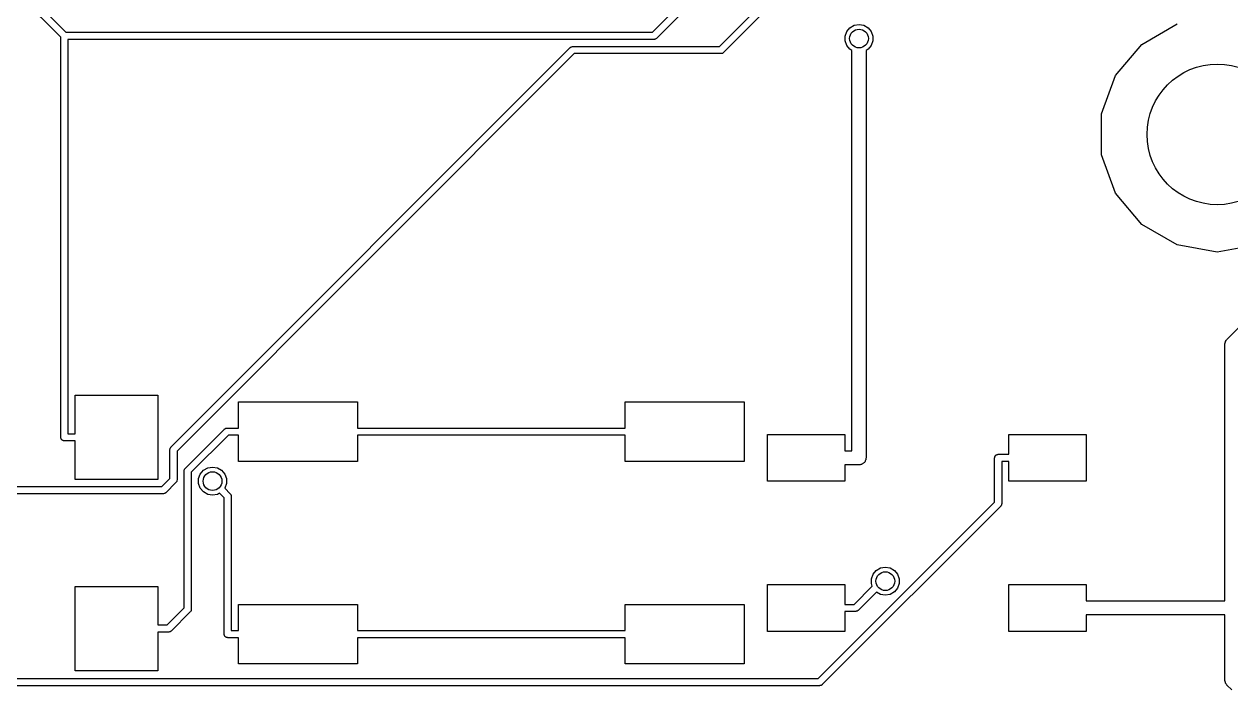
# Model space of a CAD drawing. Extents: x 0 to 100, y -163 to 0.
# Drawn here: x 27.03 to 52.79, y -159.35 to -145.15 of the extents above; entities that cross this region are included whole.
import ezdxf

# ---------------------------------------------------------------- set-up
doc = ezdxf.new("R2010")
doc.units = 0
doc.header["$MEASUREMENT"] = 0
doc.layers.add('BLACK', color=7, linetype='CONTINUOUS')

msp = doc.modelspace()

# ---------------------------------------------------------------- linework, layer by layer
at = {"layer": 'Black'}
for p, q in [((40.4451, -145.32), (45.4784, -140.286)), ((45.6085, -140.372), (40.5306, -145.45)), ((25.294, -142.695), (27.9188, -145.32)), ((27.811, -145.427), (25.2085, -142.825)), ((41.8709, -145.625), (44.4704, -143.025)), ((44.5559, -143.155), (41.9564, -145.755)), ((44.5904, -145.303), (44.6576, -145.223)), ((44.6576, -145.223), (44.7482, -145.171)), ((44.7482, -145.171), (44.8512, -145.153)), ((44.8512, -145.153), (44.9542, -145.171)), ((44.9542, -145.171), (45.0448, -145.223)), ((45.0448, -145.223), (45.112, -145.303)), ((50.8869, -145.578), (51.6417, -145.142)), ((27.811, -153.96), (27.811, -145.427)), ((27.9188, -145.32), (40.4451, -145.32)), ((40.4767, -145.472), (27.9634, -145.472)), ((27.9634, -145.472), (27.9634, -153.884)), ((40.48, -145.472), (40.4767, -145.472)), ((40.4833, -145.472), (40.48, -145.472)), ((40.493, -145.469), (40.4833, -145.472)), ((40.5028, -145.468), (40.493, -145.469)), ((40.5057, -145.466), (40.5028, -145.468)), ((40.5089, -145.465), (40.5057, -145.466)), ((40.5171, -145.459), (40.5089, -145.465)), ((40.5257, -145.454), (40.5171, -145.459)), ((40.5278, -145.452), (40.5257, -145.454)), ((40.5306, -145.45), (40.5278, -145.452)), ((44.5546, -145.402), (44.5904, -145.303)), ((44.5546, -145.506), (44.5546, -145.402)), ((44.5904, -145.604), (44.5546, -145.506)), ((45.112, -145.303), (45.1478, -145.402)), ((45.1478, -145.506), (45.112, -145.604)), ((45.1478, -145.402), (45.1478, -145.506)), ((30.1616, -154.172), (38.6859, -145.647)), ((38.7714, -145.777), (30.2917, -154.257)), ((38.6859, -145.647), (38.6887, -145.645)), ((38.6887, -145.645), (38.6908, -145.643)), ((38.6908, -145.643), (38.6994, -145.638)), ((38.6994, -145.638), (38.7076, -145.632)), ((38.7076, -145.632), (38.7108, -145.631)), ((38.7108, -145.631), (38.7137, -145.629)), ((38.7137, -145.629), (38.7235, -145.628)), ((38.7235, -145.628), (38.7332, -145.625)), ((38.7332, -145.625), (38.7365, -145.625)), ((38.7365, -145.625), (38.7398, -145.625)), ((38.7398, -145.625), (41.8709, -145.625)), ((41.9025, -145.777), (38.7714, -145.777)), ((41.9058, -145.777), (41.9025, -145.777)), ((41.9091, -145.777), (41.9058, -145.777)), ((41.9188, -145.774), (41.9091, -145.777)), ((41.9286, -145.773), (41.9188, -145.774)), ((41.9315, -145.771), (41.9286, -145.773)), ((41.9347, -145.77), (41.9315, -145.771)), ((41.9429, -145.764), (41.9347, -145.77)), ((41.9515, -145.759), (41.9429, -145.764)), ((41.9536, -145.757), (41.9515, -145.759)), ((41.9564, -145.755), (41.9536, -145.757)), ((44.6576, -145.684), (44.5904, -145.604)), ((44.7012, -145.71), (44.6576, -145.684)), ((44.7012, -154.25), (44.7012, -145.71)), ((45.0448, -145.684), (45.0012, -145.71)), ((45.0012, -145.71), (45.0012, -154.4)), ((45.112, -145.604), (45.0448, -145.684)), ((50.3267, -146.245), (50.8869, -145.578)), ((50.0286, -147.064), (50.3267, -146.245)), ((50.0286, -147.936), (50.0286, -147.064)), ((50.3267, -148.755), (50.0286, -147.936)), ((50.8869, -149.422), (50.3267, -148.755)), ((51.6417, -149.858), (50.8869, -149.422)), ((52.5, -150.01), (51.6417, -149.858)), ((53.3583, -149.858), (52.5, -150.01)), ((52.7072, -151.872), (54.0097, -150.569)), ((52.6633, -151.978), (52.6644, -151.971)), ((52.6633, -157.45), (52.6633, -151.978)), ((52.6639, -151.965), (52.6689, -151.946)), ((52.6644, -151.971), (52.6639, -151.965)), ((52.6689, -151.946), (52.6723, -151.926)), ((52.6723, -151.926), (52.6756, -151.921)), ((52.6756, -151.921), (52.6774, -151.914)), ((52.6774, -151.914), (52.6886, -151.898)), ((52.6886, -151.898), (52.6984, -151.881)), ((52.6984, -151.881), (52.7034, -151.877)), ((52.7034, -151.877), (52.7072, -151.872)), ((28.1161, -153.884), (28.1161, -153.061)), ((28.1161, -153.061), (29.8839, -153.061)), ((29.8839, -153.061), (29.8839, -154.86)), ((31.6025, -153.765), (31.6025, -153.206)), ((31.6025, -153.206), (34.1425, -153.206)), ((34.1425, -153.206), (34.1425, -153.765)), ((39.8575, -153.765), (39.8575, -153.206)), ((39.8575, -153.206), (42.3975, -153.206)), ((42.3975, -153.206), (42.3975, -154.476)), ((30.4668, -154.623), (31.3024, -153.787)), ((31.3024, -153.787), (31.3052, -153.785)), ((31.3052, -153.785), (31.3073, -153.783)), ((31.3073, -153.783), (31.3159, -153.778)), ((31.3159, -153.778), (31.3241, -153.772)), ((31.3241, -153.772), (31.3273, -153.771)), ((31.3273, -153.771), (31.3302, -153.769)), ((31.3302, -153.769), (31.34, -153.768)), ((31.34, -153.768), (31.3497, -153.765)), ((31.3497, -153.765), (31.353, -153.765)), ((31.353, -153.765), (31.3563, -153.765)), ((31.3563, -153.765), (31.6025, -153.765)), ((34.1425, -153.765), (39.8575, -153.765)), ((27.8122, -153.967), (27.811, -153.96)), ((27.8122, -153.974), (27.8122, -153.967)), ((27.8144, -153.98), (27.8122, -153.974)), ((27.8156, -153.986), (27.8144, -153.98)), ((27.8189, -153.992), (27.8156, -153.986)), ((27.8212, -153.999), (27.8189, -153.992)), ((27.8255, -154.004), (27.8212, -153.999)), ((27.8288, -154.009), (27.8255, -154.004)), ((27.8339, -154.014), (27.8288, -154.009)), ((27.8382, -154.019), (27.8339, -154.014)), ((27.844, -154.022), (27.8382, -154.019)), ((27.8491, -154.026), (27.844, -154.022)), ((27.8554, -154.029), (27.8491, -154.026)), ((27.8611, -154.032), (27.8554, -154.029)), ((27.8677, -154.033), (27.8611, -154.032)), ((27.874, -154.035), (27.8677, -154.033)), ((27.8806, -154.035), (27.874, -154.035)), ((27.8872, -154.037), (27.8806, -154.035)), ((28.1161, -154.037), (27.8872, -154.037)), ((27.9634, -153.884), (28.1161, -153.884)), ((28.1161, -154.86), (28.1161, -154.037)), ((31.3879, -153.917), (30.5969, -154.708)), ((31.6025, -153.917), (31.3879, -153.917)), ((31.6025, -154.476), (31.6025, -153.917)), ((39.8575, -153.917), (34.1425, -153.917)), ((34.1425, -153.917), (34.1425, -154.476)), ((39.8575, -154.476), (39.8575, -153.917)), ((42.8975, -154.9), (42.8975, -153.9)), ((42.8975, -153.9), (44.5485, -153.9)), ((44.5485, -153.9), (44.5485, -154.25)), ((48.0515, -154.324), (48.0515, -153.9)), ((48.0515, -153.9), (49.7025, -153.9)), ((49.7025, -153.9), (49.7025, -154.9)), ((30.1393, -154.225), (30.1399, -154.222)), ((30.1393, -154.841), (30.1393, -154.225)), ((30.1396, -154.219), (30.1422, -154.209)), ((30.1399, -154.222), (30.1396, -154.219)), ((30.1422, -154.209), (30.1439, -154.199)), ((30.1439, -154.199), (30.1456, -154.196)), ((30.1456, -154.196), (30.1464, -154.193)), ((30.1464, -154.193), (30.1522, -154.185)), ((30.1522, -154.185), (30.1571, -154.176)), ((30.1571, -154.176), (30.1597, -154.174)), ((30.1597, -154.174), (30.1616, -154.172)), ((30.2917, -154.257), (30.2917, -154.873)), ((44.5485, -154.25), (44.7012, -154.25)), ((34.1425, -154.476), (31.6025, -154.476)), ((42.3975, -154.476), (39.8575, -154.476)), ((44.8512, -154.55), (44.5485, -154.55)), ((44.5485, -154.55), (44.5485, -154.9)), ((44.8641, -154.548), (44.8512, -154.55)), ((44.8772, -154.548), (44.8641, -154.548)), ((44.8896, -154.543), (44.8772, -154.548)), ((44.9025, -154.541), (44.8896, -154.543)), ((44.9139, -154.534), (44.9025, -154.541)), ((44.9262, -154.53), (44.9139, -154.534)), ((44.9363, -154.521), (44.9262, -154.53)), ((44.9476, -154.515), (44.9363, -154.521)), ((44.9561, -154.505), (44.9476, -154.515)), ((44.9661, -154.496), (44.9561, -154.505)), ((44.9727, -154.485), (44.9661, -154.496)), ((44.9811, -154.475), (44.9727, -154.485)), ((44.9856, -154.463), (44.9811, -154.475)), ((44.9922, -154.451), (44.9856, -154.463)), ((44.9944, -154.438), (44.9922, -154.451)), ((44.9989, -154.426), (44.9944, -154.438)), ((45.0012, -154.4), (44.9989, -154.413)), ((44.9989, -154.413), (44.9989, -154.426)), ((47.7464, -154.4), (47.7476, -154.393)), ((47.7464, -155.341), (47.7464, -154.4)), ((47.7476, -154.387), (47.7498, -154.381)), ((47.7476, -154.393), (47.7476, -154.387)), ((47.7498, -154.381), (47.751, -154.374)), ((47.751, -154.374), (47.7543, -154.368)), ((47.7543, -154.368), (47.7566, -154.362)), ((47.7566, -154.362), (47.7609, -154.357)), ((47.7609, -154.357), (47.7642, -154.351)), ((47.7642, -154.351), (47.7693, -154.347)), ((47.7693, -154.347), (47.7736, -154.342)), ((47.7736, -154.342), (47.7794, -154.338)), ((47.7794, -154.338), (47.7845, -154.334)), ((47.7845, -154.334), (47.7908, -154.332)), ((47.7908, -154.332), (47.7965, -154.328)), ((47.7965, -154.328), (47.8031, -154.327)), ((47.8031, -154.327), (47.8094, -154.325)), ((47.8094, -154.325), (47.816, -154.325)), ((47.816, -154.325), (47.8226, -154.324)), ((47.8226, -154.324), (48.0515, -154.324)), ((48.0515, -154.476), (47.8988, -154.476)), ((47.8988, -154.476), (47.8988, -155.373)), ((48.0515, -154.9), (48.0515, -154.476)), ((30.4445, -154.677), (30.4451, -154.673)), ((30.4445, -157.6), (30.4445, -154.677)), ((30.4448, -154.67), (30.4474, -154.66)), ((30.4451, -154.673), (30.4448, -154.67)), ((30.4474, -154.66), (30.4491, -154.651)), ((30.4491, -154.651), (30.4508, -154.648)), ((30.4508, -154.648), (30.4516, -154.644)), ((30.4516, -154.644), (30.4574, -154.636)), ((30.4574, -154.636), (30.4623, -154.628)), ((30.4623, -154.628), (30.4649, -154.625)), ((30.4649, -154.625), (30.4668, -154.623)), ((30.5969, -154.708), (30.5969, -157.632)), ((30.753, -154.843), (30.7888, -154.745)), ((30.7888, -154.745), (30.856, -154.665)), ((30.856, -154.665), (30.9466, -154.613)), ((30.9466, -154.613), (31.0496, -154.595)), ((31.0496, -154.595), (31.1526, -154.613)), ((31.1526, -154.613), (31.2432, -154.665)), ((31.2432, -154.665), (31.3104, -154.745)), ((31.3104, -154.745), (31.3462, -154.843)), ((25.6516, -155.012), (29.9681, -155.012)), ((29.8839, -154.86), (28.1161, -154.86)), ((29.9681, -155.012), (30.1393, -154.841)), ((30.2694, -154.927), (30.0536, -155.142)), ((30.2713, -154.924), (30.2694, -154.927)), ((30.2739, -154.922), (30.2713, -154.924)), ((30.2788, -154.913), (30.2739, -154.922)), ((30.2846, -154.905), (30.2788, -154.913)), ((30.2854, -154.902), (30.2846, -154.905)), ((30.2871, -154.899), (30.2854, -154.902)), ((30.2888, -154.889), (30.2871, -154.899)), ((30.2914, -154.879), (30.2888, -154.889)), ((30.2917, -154.873), (30.2911, -154.876)), ((30.2911, -154.876), (30.2914, -154.879)), ((30.753, -154.948), (30.753, -154.843)), ((30.7888, -155.046), (30.753, -154.948)), ((30.856, -155.126), (30.7888, -155.046)), ((31.3104, -155.046), (31.3093, -155.048)), ((31.3093, -155.048), (31.4275, -155.166)), ((31.3462, -154.948), (31.3104, -155.046)), ((31.3462, -154.843), (31.3462, -154.948)), ((44.5485, -154.9), (42.8975, -154.9)), ((49.7025, -154.9), (48.0515, -154.9)), ((29.9997, -155.165), (25.62, -155.165)), ((30.003, -155.164), (29.9997, -155.165)), ((30.0063, -155.165), (30.003, -155.164)), ((30.016, -155.162), (30.0063, -155.165)), ((30.0258, -155.16), (30.016, -155.162)), ((30.0287, -155.159), (30.0258, -155.16)), ((30.0319, -155.158), (30.0287, -155.159)), ((30.0401, -155.152), (30.0319, -155.158)), ((30.0487, -155.147), (30.0401, -155.152)), ((30.0508, -155.144), (30.0487, -155.147)), ((30.0536, -155.142), (30.0508, -155.144)), ((30.9466, -155.179), (30.856, -155.126)), ((31.0496, -155.197), (30.9466, -155.179)), ((31.1526, -155.179), (31.0496, -155.197)), ((31.1984, -155.152), (31.1526, -155.179)), ((31.2974, -155.251), (31.1984, -155.152)), ((31.2974, -158.159), (31.2974, -155.251)), ((31.4275, -155.166), (31.4294, -155.169)), ((31.4294, -155.169), (31.432, -155.171)), ((31.432, -155.171), (31.4369, -155.179)), ((31.4369, -155.179), (31.4427, -155.187)), ((31.4427, -155.187), (31.4435, -155.191)), ((31.4435, -155.191), (31.4452, -155.194)), ((31.4452, -155.194), (31.4469, -155.203)), ((31.4469, -155.203), (31.4495, -155.213)), ((31.4495, -155.213), (31.4492, -155.216)), ((31.4492, -155.216), (31.4498, -155.22)), ((31.4498, -155.22), (31.4498, -158.083)), ((43.9815, -159.106), (47.7464, -155.341)), ((47.8765, -155.427), (44.067, -159.236)), ((47.8784, -155.424), (47.8765, -155.427)), ((47.881, -155.422), (47.8784, -155.424)), ((47.886, -155.413), (47.881, -155.422)), ((47.8917, -155.405), (47.886, -155.413)), ((47.8925, -155.402), (47.8917, -155.405)), ((47.8942, -155.399), (47.8925, -155.402)), ((47.8959, -155.389), (47.8942, -155.399)), ((47.8985, -155.38), (47.8959, -155.389)), ((47.8988, -155.373), (47.8982, -155.376)), ((47.8982, -155.376), (47.8985, -155.38)), ((45.1166, -156.978), (45.1524, -156.879)), ((45.1524, -156.879), (45.2196, -156.799)), ((45.2196, -156.799), (45.3102, -156.747)), ((45.3102, -156.747), (45.4132, -156.729)), ((45.4132, -156.729), (45.5162, -156.747)), ((45.5162, -156.747), (45.6068, -156.799)), ((45.6068, -156.799), (45.674, -156.879)), ((45.674, -156.879), (45.7098, -156.978)), ((28.1161, -158.939), (28.1161, -157.14)), ((28.1161, -157.14), (29.8839, -157.14)), ((29.8839, -157.14), (29.8839, -157.963)), ((42.8975, -158.1), (42.8975, -157.1)), ((42.8975, -157.1), (44.5485, -157.1)), ((44.5485, -157.1), (44.5485, -157.524)), ((44.7458, -157.524), (45.1356, -157.134)), ((45.1166, -157.082), (45.1166, -156.978)), ((45.1356, -157.134), (45.1166, -157.082)), ((45.7098, -157.082), (45.674, -157.18)), ((45.7098, -156.978), (45.7098, -157.082)), ((48.0515, -158.1), (48.0515, -157.1)), ((48.0515, -157.1), (49.7025, -157.1)), ((49.7025, -157.1), (49.7025, -157.45)), ((45.2228, -157.262), (44.8313, -157.654)), ((45.3102, -157.313), (45.2228, -157.262)), ((45.4132, -157.331), (45.3102, -157.313)), ((45.5162, -157.313), (45.4132, -157.331)), ((45.6068, -157.26), (45.5162, -157.313)), ((45.674, -157.18), (45.6068, -157.26)), ((30.0812, -157.963), (30.4445, -157.6)), ((30.5898, -157.664), (30.584, -157.672)), ((30.5906, -157.661), (30.5898, -157.664)), ((30.5923, -157.658), (30.5906, -157.661)), ((30.594, -157.648), (30.5923, -157.658)), ((30.5966, -157.638), (30.594, -157.648)), ((30.5969, -157.632), (30.5963, -157.635)), ((30.5963, -157.635), (30.5966, -157.638)), ((31.6025, -158.083), (31.6025, -157.524)), ((31.6025, -157.524), (34.1425, -157.524)), ((34.1425, -157.524), (34.1425, -158.083)), ((39.8575, -158.083), (39.8575, -157.524)), ((39.8575, -157.524), (42.3975, -157.524)), ((42.3975, -157.524), (42.3975, -158.794)), ((44.5485, -157.524), (44.7458, -157.524)), ((44.8178, -157.663), (44.8096, -157.669)), ((44.8264, -157.658), (44.8178, -157.663)), ((44.8285, -157.656), (44.8264, -157.658)), ((44.8313, -157.654), (44.8285, -157.656)), ((49.7025, -157.45), (52.6633, -157.45)), ((30.5746, -157.686), (30.1667, -158.093)), ((30.5765, -157.683), (30.5746, -157.686)), ((30.5791, -157.681), (30.5765, -157.683)), ((30.584, -157.672), (30.5791, -157.681)), ((44.7774, -157.676), (44.5485, -157.676)), ((44.5485, -157.676), (44.5485, -158.1)), ((44.7807, -157.676), (44.7774, -157.676)), ((44.784, -157.676), (44.7807, -157.676)), ((44.7937, -157.673), (44.784, -157.676)), ((44.8035, -157.672), (44.7937, -157.673)), ((44.8064, -157.67), (44.8035, -157.672)), ((44.8096, -157.669), (44.8064, -157.67)), ((52.6633, -157.75), (49.7025, -157.75)), ((49.7025, -157.75), (49.7025, -158.1)), ((52.6633, -159.139), (52.6633, -157.75)), ((29.8839, -157.963), (30.0812, -157.963)), ((30.1128, -158.116), (29.8839, -158.116)), ((29.8839, -158.116), (29.8839, -158.939)), ((30.1161, -158.115), (30.1128, -158.116)), ((30.1194, -158.116), (30.1161, -158.115)), ((30.1291, -158.113), (30.1194, -158.116)), ((30.1389, -158.111), (30.1291, -158.113)), ((30.1418, -158.11), (30.1389, -158.111)), ((30.145, -158.109), (30.1418, -158.11)), ((30.1532, -158.103), (30.145, -158.109)), ((30.1618, -158.098), (30.1532, -158.103)), ((30.1639, -158.095), (30.1618, -158.098)), ((30.1667, -158.093), (30.1639, -158.095)), ((31.2986, -158.166), (31.2974, -158.159)), ((31.2986, -158.172), (31.2986, -158.166)), ((31.3008, -158.178), (31.2986, -158.172)), ((31.302, -158.185), (31.3008, -158.178)), ((31.4498, -158.083), (31.6025, -158.083)), ((34.1425, -158.083), (39.8575, -158.083)), ((44.5485, -158.1), (42.8975, -158.1)), ((49.7025, -158.1), (48.0515, -158.1)), ((31.3053, -158.191), (31.302, -158.185)), ((31.3076, -158.197), (31.3053, -158.191)), ((31.3119, -158.202), (31.3076, -158.197)), ((31.3152, -158.208), (31.3119, -158.202)), ((31.3203, -158.212), (31.3152, -158.208)), ((31.3246, -158.217), (31.3203, -158.212)), ((31.3304, -158.221), (31.3246, -158.217)), ((31.3355, -158.225), (31.3304, -158.221)), ((31.3418, -158.227), (31.3355, -158.225)), ((31.3475, -158.231), (31.3418, -158.227)), ((31.3541, -158.232), (31.3475, -158.231)), ((31.3604, -158.234), (31.3541, -158.232)), ((31.367, -158.234), (31.3604, -158.234)), ((31.3736, -158.235), (31.367, -158.234)), ((31.6025, -158.235), (31.3736, -158.235)), ((31.6025, -158.794), (31.6025, -158.235)), ((39.8575, -158.235), (34.1425, -158.235)), ((34.1425, -158.235), (34.1425, -158.794)), ((39.8575, -158.794), (39.8575, -158.235)), ((29.8839, -158.939), (28.1161, -158.939)), ((34.1425, -158.794), (31.6025, -158.794)), ((42.3975, -158.794), (39.8575, -158.794)), ((21.3915, -159.106), (43.9815, -159.106)), ((52.6644, -159.145), (52.6633, -159.139)), ((52.6639, -159.152), (52.6644, -159.145)), ((52.6689, -159.171), (52.6639, -159.152)), ((52.6723, -159.19), (52.6689, -159.171)), ((52.6756, -159.196), (52.6723, -159.19)), ((52.6774, -159.202), (52.6756, -159.196)), ((52.6886, -159.218), (52.6774, -159.202)), ((44.0131, -159.259), (21.3599, -159.259)), ((44.0164, -159.258), (44.0131, -159.259)), ((44.0197, -159.258), (44.0164, -159.258)), ((44.0294, -159.256), (44.0197, -159.258)), ((44.0392, -159.254), (44.0294, -159.256)), ((44.0421, -159.252), (44.0392, -159.254)), ((44.0453, -159.252), (44.0421, -159.252)), ((44.0535, -159.246), (44.0453, -159.252)), ((44.0621, -159.241), (44.0535, -159.246)), ((44.0642, -159.238), (44.0621, -159.241)), ((44.067, -159.236), (44.0642, -159.238)), ((52.6984, -159.235), (52.6886, -159.218)), ((52.7034, -159.24), (52.6984, -159.235)), ((52.7072, -159.245), (52.7034, -159.24)), ((52.8098, -159.348), (52.7072, -159.245))]:
    msp.add_line(p, q, dxfattribs=at)
for centre, radius in [((44.8512, -145.454), 0.2), ((52.5, -147.5), 1.5), ((31.0496, -154.896), 0.2), ((45.4132, -157.03), 0.2)]:
    msp.add_circle(centre, radius, dxfattribs=at)

doc.saveas('drawing.dxf')
